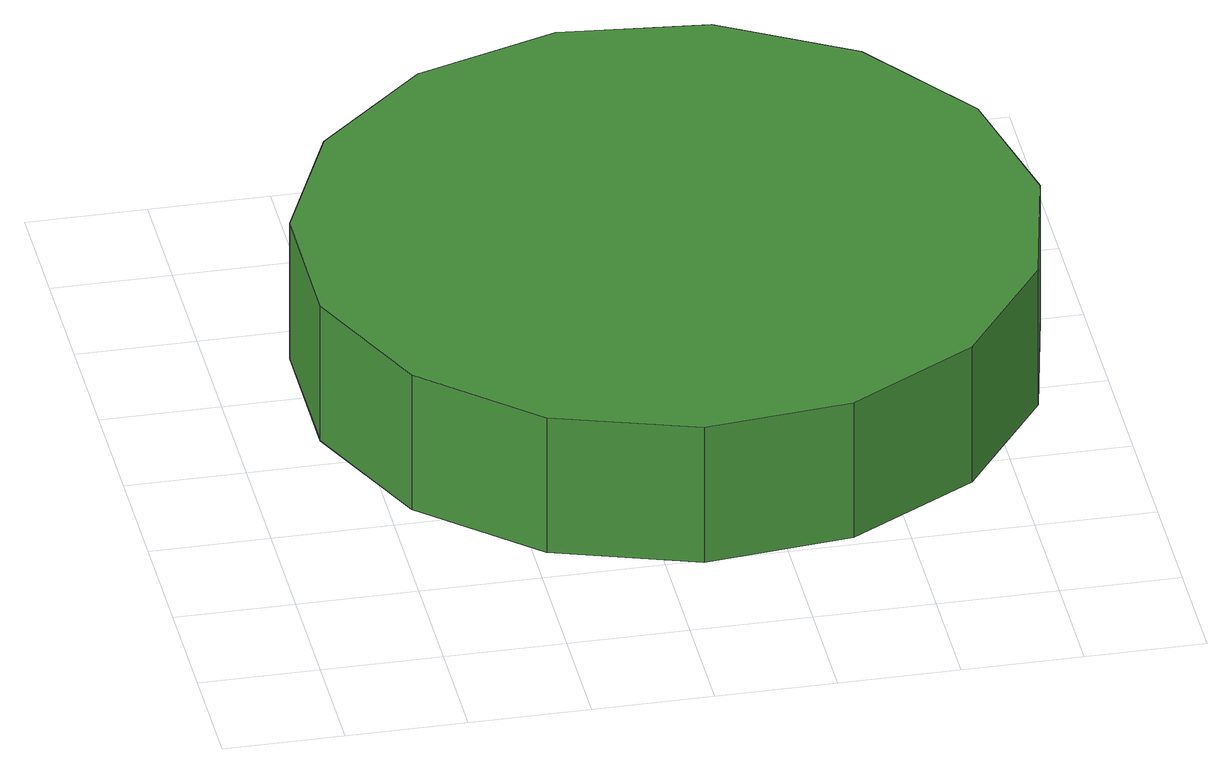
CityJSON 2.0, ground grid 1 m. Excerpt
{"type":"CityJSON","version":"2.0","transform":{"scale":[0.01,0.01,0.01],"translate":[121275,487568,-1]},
"CityObjects":{
"tree1":{"type":"SolitaryVegetationObject","attributes":{"function":"something"},"geometry":[{"type":"MultiSurface","lod":"1","boundaries":[[[0,1,2,3,4,5,6,7,8,9,10,11,12,13,14]],[[15,16,17,18,19,20,21,22,23,24,25,26,27,28,29]],[[0,29,28,1]],[[1,28,27,2]],[[2,27,26,3]],[[3,26,25,4]],[[4,25,24,5]],[[5,24,23,6]],[[6,23,22,7]],[[7,22,21,8]],[[8,21,20,9]],[[9,20,19,10]],[[10,19,18,11]],[[11,18,17,12]],[[12,17,16,13]],[[13,16,15,14]],[[14,15,29,0]]]}]}
},
"vertices":[
[664,398,195],[638,520,195],[564,622,195],[455,685,195],[331,698,195],[211,659,195],[118,575,195],[67,460,195],[67,335,195],[118,220,195],[211,136,195],[331,97,195],[455,110,195],[564,173,195],[638,275,195],[638,275,68],[564,173,68],[455,110,68],[331,97,68],[211,136,68],[118,220,68],[67,335,68],[67,460,68],[118,575,68],[211,659,68],[331,698,68],[455,685,68],[564,622,68],[638,520,68],[664,398,68]
]}
